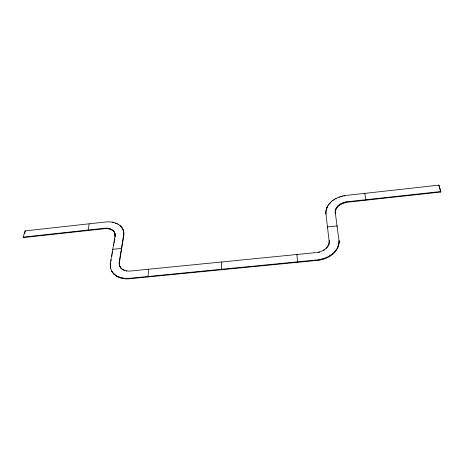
<?xml version="1.0" encoding="UTF-8"?>
<svg xmlns="http://www.w3.org/2000/svg" width="464" height="464" viewBox="0 0 464 464"><rect width="100%" height="100%" fill="white"/><g stroke="black" fill="none" stroke-linecap="round" stroke-linejoin="round"><path stroke-width="0.7" d="M339.08 242.684L339.056 240.729C339.607 252.323 327.311 259.602 317.016 260.42L129.821 278.719C122.972 279.444 114.66 277.35 111.459 270.645L112.369 272.275M335.246 211.294L335.269 212.611C334.817 206.039 341.985 202.171 347.693 201.695L440.8 191.533L438.909 185.165L346.509 195.379C336.864 196.214 324.759 203.029 325.966 214.153M325.925 213.666L329.295 242.614L329.22 240.538M123.528 231.055L123.343 230.602L123.575 235.364L119.155 262.549L119.55 265.489L119.434 262.317L123.876 234.842L123.789 232.278L122.937 229.431L123.122 229.877C120.472 223.08 112.155 221.195 105.595 222.001L25.085 230.898L23.2 237.127L23.449 237.562L104.412 228.729C108.077 228.3 112.537 229.112 114.544 232.545C112.804 228.74 107.996 227.824 104.22 228.282L23.2 237.127M111.662 271.086L110.496 268.082L110.212 263.923L114.997 236.379L114.904 233.462L115.188 236.826M438.909 185.165L440.754 192.038L347.716 202.188C342.357 202.716 335.977 205.848 335.281 211.781M440.754 192.038L440.8 191.533M112.166 271.829C116.006 277.315 123.308 278.899 129.63 278.272L316.964 259.939C326.731 259.057 337.972 252.88 339.045 242.196M148.677 269.23L147.964 276.944M120.889 267.908L121.081 268.354L119.602 265.814C121.365 270.141 126.631 271.504 130.883 270.999L316.001 252.596C321.825 252.097 328.535 248.484 329.26 242.133M110.554 263.326L110.415 264.37L110.212 263.923M110.931 261.186L111.18 259.759M111.801 256.198L112.05 254.771M112.3 253.35L112.549 251.923M113.639 245.694L113.877 244.331M114.115 242.968L114.353 241.599M114.591 240.236L114.834 238.873M89.198 223.816L88.061 230.509M328.599 244.76L328.645 245.241L329.138 243.014M327.613 205.999L326.122 210.453L326.082 209.966M24.702 233.409L25.329 231.333L25.085 230.898M330.13 203.261L329.411 204.027L329.37 203.539M115.269 223.265L116.632 223.77L116.447 223.323M122.386 228.317L122.571 228.769L119.944 225.429M114.353 232.099L115.095 233.914M110.496 268.082L110.699 268.523L110.357 265.773M114.011 273.969L114.214 274.415M110.246 266.725L110.449 267.165M113.019 272.942L113.222 273.389M115.136 274.908L115.339 275.349M117.757 276.48L117.96 276.921M116.389 275.744L116.592 276.19M119.236 277.101L119.434 277.542M120.814 277.605L121.011 278.046M122.473 277.988L122.67 278.429M124.207 278.249L124.404 278.69M112.926 249.783L112.729 249.336L121.435 248.426L121.626 248.878M119.196 264.236L119.387 264.683M120.373 267.252L120.57 267.699M119.944 266.556L120.141 267.003M122.902 269.549L123.099 269.996M122.154 269.056L122.351 269.503M119.155 262.549L119.347 262.995M126.005 278.383L126.196 278.823M121.481 268.511L121.678 268.958M119.126 263.413L119.323 263.859M127.849 278.388L128.041 278.835M123.714 269.973L124.787 270.785L124.596 270.338M105.328 228.195L105.525 228.642M107.317 228.23L107.509 228.677M106.337 228.178L106.529 228.624M108.263 228.346L108.454 228.798M126.51 270.848L126.701 271.295M110.032 228.775L110.223 229.222M109.168 228.532L109.365 228.978M111.598 229.448L111.789 229.9M110.844 229.083L111.035 229.529M113.477 230.886L113.663 231.339M115.113 234.952L115.304 235.405M112.92 230.359L113.112 230.805M115.084 235.753L115.275 236.199M112.294 229.877L112.485 230.324M113.953 231.472L114.144 231.919M115.055 234.198L115.246 234.645M112.114 222.117L112.305 222.563M113.634 222.413L113.825 222.859M117.717 223.926L117.902 224.379M121.701 227.279L121.887 227.725M123.61 231.832L123.789 232.278M120.884 226.31L121.069 226.763M123.726 233.102L123.905 233.549M123.691 234.395L123.876 234.842M119.352 265.043L119.799 266.261M221.572 269.746L221.635 261.974L221.763 262.438M296.977 254.968L296.914 254.492L297.54 262.322M335.292 212.767L339.091 241.21M318.49 252.196L318.536 252.677M318.901 259.689L318.948 260.171M320.908 259.301L320.955 259.776M319.644 251.894L319.696 252.37M322.874 258.784L322.921 259.26M324.788 258.146L324.835 258.628M323.866 250.009L323.913 250.49M335.234 212.123L335.327 213.254M324.783 249.383L324.829 249.864M326.395 247.991L326.436 248.472M326.627 257.392L326.673 257.874M327.079 247.231L327.12 247.712M328.187 245.607L328.228 246.094M327.677 246.436L327.723 246.918M328.384 256.534L328.425 257.015M330.037 255.571L330.078 256.053M327.59 227.383L327.549 226.902L337.084 225.904L337.119 226.391M328.918 243.89L328.959 244.377M325.885 211.329L325.89 213.167L325.85 212.68M326.952 207.292L326.992 207.779M329.278 241.228L329.318 241.715M326.441 208.62L326.482 209.107M331.586 254.51L331.627 254.991M333.013 253.361L333.048 253.843M328.425 204.746L328.46 205.233M330.455 202.391L330.49 202.878M334.306 252.138L334.341 252.619M335.455 250.844L335.489 251.326M331.661 201.306L331.696 201.794M332.984 200.291L333.019 200.779M336.458 249.487L336.493 249.974M337.305 248.083L337.34 248.571M338.511 245.178L338.546 245.659M335.855 208.881L335.89 209.368M335.559 209.676L335.588 210.163M337.989 246.645L338.024 247.126M335.356 210.476L335.385 210.963M334.416 199.352L334.451 199.839M336.719 207.35L336.748 207.837M335.953 198.493L335.982 198.981M338.865 243.687L338.894 244.174M336.243 208.104L336.272 208.591M337.92 205.935L337.954 206.422M337.282 206.625L337.311 207.112M338.639 205.285L338.674 205.772M339.265 197.055L339.3 197.542M339.433 204.67L339.462 205.158M340.286 204.108L340.321 204.595M342.177 203.128L342.206 203.615M341.034 196.475L341.063 196.962M341.202 203.592L341.231 204.079M342.85 195.999L342.879 196.492M343.192 202.722L343.221 203.209M344.253 202.374L344.276 202.867M345.344 202.089L345.367 202.582M344.711 195.628L344.74 196.121M346.463 201.869L346.486 202.356M364.803 193.853L364.791 193.36L365.968 200.199"/></g></svg>
